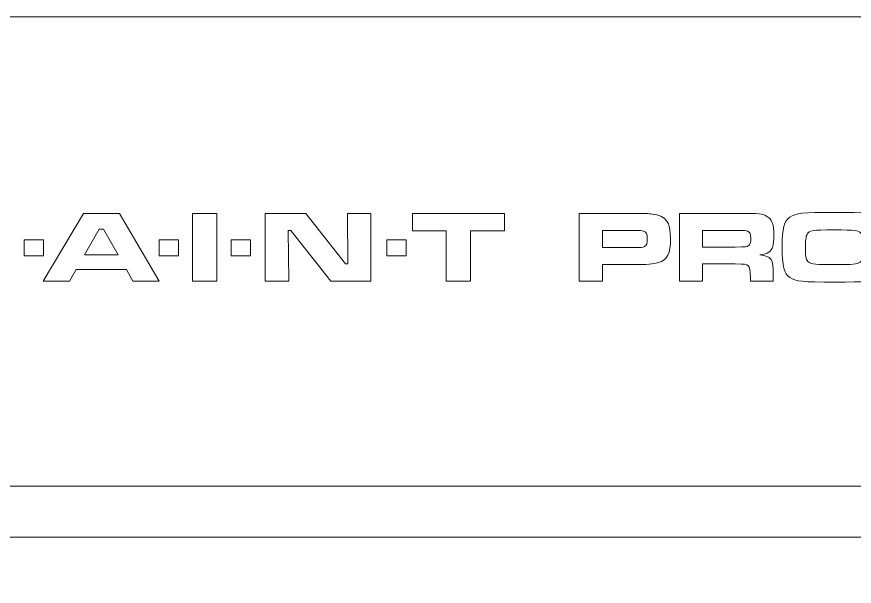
# Model space of a CAD drawing. Header units: inches. Extents: x 1.53 to 7.36, y 2.59 to 4.07.
# Drawn here: x 3.771 to 4.859, y 3.335 to 4.075 of the extents above; entities that cross this region are included whole.
import ezdxf

# ---------------------------------------------------------------- set-up
doc = ezdxf.new("R2010")
doc.units = ezdxf.units.IN
doc.header["$MEASUREMENT"] = 0
doc.layers.add('Outlines & Holes', color=7, linetype='Continuous', lineweight=0)
doc.layers.add('Text', color=7, linetype='Continuous', lineweight=0)

# ---------------------------------------------------------------- blocks, each defined once
blk = doc.blocks.new('Block_0')
at = {"layer": 'Outlines & Holes'}
for points in [[(7.3608, 3.3987), (3.2339, 3.3987), (2.546, 4.0747), (1.5308, 4.0747), (1.5308, 2.5947), (7.3608, 2.5947)], [(7.3608, 3.4647), (7.3608, 4.0747), (2.6544, 4.0747), (3.2752, 3.4647)]]:
    blk.add_lwpolyline(points, close=True, dxfattribs=at)
blk = doc.blocks.new('Block_3')
at = {"layer": 'Text'}
for points, knots in [([(4.8917, 3.8144), (4.8992, 3.8093), (4.9014, 3.8004), (4.9014, 3.7753), (4.9014, 3.75), (4.8992, 3.7411), (4.8917, 3.736), (4.8841, 3.7308), (4.8748, 3.7299), (4.8339, 3.7299), (4.7923, 3.7299), (4.7831, 3.7308), (4.7756, 3.736), (4.7679, 3.7413), (4.7658, 3.75), (4.7658, 3.7758), (4.7658, 3.8003), (4.768, 3.8093), (4.7756, 3.8144), (4.7831, 3.8195), (4.7923, 3.8205), (4.8336, 3.8205), (4.8749, 3.8205), (4.8841, 3.8195), (4.8917, 3.8144)], [0, 0, 0, 0, 1, 1, 1, 2, 2, 2, 3, 3, 3, 4, 4, 4, 5, 5, 5, 6, 6, 6, 7, 7, 7, 8, 8, 8, 8]), ([(3.9135, 3.7461), (3.9135, 3.7461), (3.8482, 3.7461), (3.8482, 3.7461), (3.8482, 3.7461), (3.8398, 3.7312), (3.8398, 3.7312), (3.8398, 3.7312), (3.8054, 3.7312), (3.8054, 3.7312), (3.8054, 3.7312), (3.8577, 3.8191), (3.8577, 3.8191), (3.8577, 3.8191), (3.9045, 3.8191), (3.9045, 3.8191), (3.9045, 3.8191), (3.9561, 3.7312), (3.9561, 3.7312), (3.9561, 3.7312), (3.9219, 3.7312), (3.9219, 3.7312), (3.9219, 3.7312), (3.9135, 3.7461), (3.9135, 3.7461)], [0, 0, 0, 0, 1, 1, 1, 2, 2, 2, 3, 3, 3, 4, 4, 4, 5, 5, 5, 6, 6, 6, 7, 7, 7, 8, 8, 8, 8]), ([(4.0311, 3.8191), (4.0311, 3.8191), (4.0311, 3.7312), (4.0311, 3.7312), (4.0311, 3.7312), (3.9995, 3.7312), (3.9995, 3.7312), (3.9995, 3.7312), (3.9995, 3.8191), (3.9995, 3.8191), (3.9995, 3.8191), (4.0311, 3.8191), (4.0311, 3.8191)], [0, 0, 0, 0, 1, 1, 1, 2, 2, 2, 3, 3, 3, 4, 4, 4, 4]), ([(4.1466, 3.8191), (4.1466, 3.8191), (4.1983, 3.7536), (4.1983, 3.7536), (4.1983, 3.7536), (4.2014, 3.7536), (4.2014, 3.7536), (4.2014, 3.7536), (4.2007, 3.8191), (4.2007, 3.8191), (4.2007, 3.8191), (4.2313, 3.8191), (4.2313, 3.8191), (4.2313, 3.8191), (4.2313, 3.7312), (4.2313, 3.7312), (4.2313, 3.7312), (4.179, 3.7312), (4.179, 3.7312), (4.179, 3.7312), (4.1271, 3.7969), (4.1271, 3.7969), (4.1271, 3.7969), (4.1238, 3.7969), (4.1238, 3.7969), (4.1238, 3.7969), (4.1246, 3.7312), (4.1246, 3.7312), (4.1246, 3.7312), (4.0939, 3.7312), (4.0939, 3.7312), (4.0939, 3.7312), (4.0939, 3.8191), (4.0939, 3.8191), (4.0939, 3.8191), (4.1466, 3.8191), (4.1466, 3.8191)], [0, 0, 0, 0, 1, 1, 1, 2, 2, 2, 3, 3, 3, 4, 4, 4, 5, 5, 5, 6, 6, 6, 7, 7, 7, 8, 8, 8, 9, 9, 9, 10, 10, 10, 11, 11, 11, 12, 12, 12, 12]), ([(4.4047, 3.8191), (4.4047, 3.8191), (4.4047, 3.7967), (4.4047, 3.7967), (4.4047, 3.7967), (4.3607, 3.7967), (4.3607, 3.7967), (4.3607, 3.7967), (4.3607, 3.7312), (4.3607, 3.7312), (4.3607, 3.7312), (4.3292, 3.7312), (4.3292, 3.7312), (4.3292, 3.7312), (4.3292, 3.7967), (4.3292, 3.7967), (4.3292, 3.7967), (4.2852, 3.7967), (4.2852, 3.7967), (4.2852, 3.7967), (4.2852, 3.8191), (4.2852, 3.8191), (4.2852, 3.8191), (4.4047, 3.8191), (4.4047, 3.8191)], [0, 0, 0, 0, 1, 1, 1, 2, 2, 2, 3, 3, 3, 4, 4, 4, 5, 5, 5, 6, 6, 6, 7, 7, 7, 8, 8, 8, 8]), ([(4.5021, 3.8191), (4.5021, 3.8191), (4.5698, 3.8191), (4.5698, 3.8191), (4.5885, 3.8191), (4.5911, 3.819), (4.5966, 3.8183), (4.6153, 3.8158), (4.6206, 3.8087), (4.6206, 3.7862), (4.6206, 3.7667), (4.6166, 3.759), (4.6047, 3.7552), (4.5981, 3.7532), (4.5914, 3.7527), (4.5701, 3.7527), (4.5701, 3.7527), (4.5322, 3.7527), (4.5322, 3.7527), (4.5322, 3.7527), (4.5322, 3.7312), (4.5322, 3.7312), (4.5322, 3.7312), (4.5021, 3.7312), (4.5021, 3.7312), (4.5021, 3.7312), (4.5021, 3.8191), (4.5021, 3.8191)], [0, 0, 0, 0, 1, 1, 1, 2, 2, 2, 3, 3, 3, 4, 4, 4, 5, 5, 5, 6, 6, 6, 7, 7, 7, 8, 8, 8, 9, 9, 9, 9]), ([(4.6321, 3.8191), (4.6321, 3.8191), (4.7048, 3.8191), (4.7048, 3.8191), (4.7389, 3.8191), (4.7389, 3.8191), (4.7452, 3.8157), (4.7528, 3.8116), (4.755, 3.8058), (4.755, 3.7905), (4.755, 3.7775), (4.7535, 3.7725), (4.7482, 3.7689), (4.7454, 3.767), (4.7426, 3.766), (4.7367, 3.7652), (4.7519, 3.7637), (4.7546, 3.7597), (4.754, 3.7394), (4.754, 3.7394), (4.754, 3.7312), (4.754, 3.7312), (4.754, 3.7312), (4.7244, 3.7312), (4.7244, 3.7312), (4.7244, 3.7312), (4.7244, 3.7359), (4.7244, 3.7359), (4.7244, 3.7457), (4.7238, 3.7489), (4.7214, 3.7511), (4.7193, 3.7532), (4.7171, 3.7535), (4.7047, 3.7535), (4.7047, 3.7535), (4.6622, 3.7535), (4.6622, 3.7535), (4.6622, 3.7535), (4.6622, 3.7312), (4.6622, 3.7312), (4.6622, 3.7312), (4.6321, 3.7312), (4.6321, 3.7312), (4.6321, 3.7312), (4.6321, 3.8191), (4.6321, 3.8191)], [0, 0, 0, 0, 1, 1, 1, 2, 2, 2, 3, 3, 3, 4, 4, 4, 5, 5, 5, 6, 6, 6, 7, 7, 7, 8, 8, 8, 9, 9, 9, 10, 10, 10, 11, 11, 11, 12, 12, 12, 13, 13, 13, 14, 14, 14, 15, 15, 15, 15]), ([(3.8839, 3.7987), (3.8839, 3.7987), (3.878, 3.7987), (3.878, 3.7987), (3.878, 3.7987), (3.8589, 3.7654), (3.8589, 3.7654), (3.8589, 3.7654), (3.903, 3.7654), (3.903, 3.7654), (3.903, 3.7654), (3.8839, 3.7987), (3.8839, 3.7987)], [0, 0, 0, 0, 1, 1, 1, 2, 2, 2, 3, 3, 3, 4, 4, 4, 4]), ([(4.5698, 3.7747), (4.5837, 3.7749), (4.5843, 3.7749), (4.5868, 3.7762), (4.5896, 3.7778), (4.5905, 3.7801), (4.5905, 3.7862), (4.5905, 3.7925), (4.5892, 3.7952), (4.5853, 3.7963), (4.5833, 3.797), (4.583, 3.797), (4.5698, 3.7971), (4.5698, 3.7971), (4.5322, 3.7971), (4.5322, 3.7971), (4.5322, 3.7971), (4.5322, 3.7747), (4.5322, 3.7747), (4.5322, 3.7747), (4.5698, 3.7747), (4.5698, 3.7747)], [0, 0, 0, 0, 1, 1, 1, 2, 2, 2, 3, 3, 3, 4, 4, 4, 5, 5, 5, 6, 6, 6, 7, 7, 7, 7]), ([(4.7045, 3.7755), (4.7196, 3.7758), (4.7196, 3.7758), (4.7217, 3.7771), (4.7241, 3.7784), (4.725, 3.7811), (4.725, 3.7866), (4.725, 3.7925), (4.7238, 3.795), (4.7207, 3.7962), (4.7186, 3.797), (4.7181, 3.797), (4.7045, 3.7971), (4.7045, 3.7971), (4.6622, 3.7971), (4.6622, 3.7971), (4.6622, 3.7971), (4.6622, 3.7755), (4.6622, 3.7755), (4.6622, 3.7755), (4.7045, 3.7755), (4.7045, 3.7755)], [0, 0, 0, 0, 1, 1, 1, 2, 2, 2, 3, 3, 3, 4, 4, 4, 5, 5, 5, 6, 6, 6, 7, 7, 7, 7]), ([(4.7982, 3.7921), (4.7965, 3.7891), (4.7959, 3.7841), (4.7959, 3.7729), (4.7959, 3.7619), (4.7968, 3.7584), (4.8003, 3.7559), (4.8043, 3.7531), (4.8091, 3.7527), (4.8339, 3.7527), (4.8581, 3.7527), (4.8629, 3.7532), (4.8669, 3.7559), (4.8703, 3.7583), (4.8714, 3.7621), (4.8714, 3.7728), (4.8714, 3.7858), (4.8705, 3.7908), (4.8678, 3.7937), (4.8644, 3.7973), (4.8612, 3.7977), (4.8336, 3.7977), (4.804, 3.7977), (4.8012, 3.7973), (4.7982, 3.7921)], [0, 0, 0, 0, 1, 1, 1, 2, 2, 2, 3, 3, 3, 4, 4, 4, 5, 5, 5, 6, 6, 6, 7, 7, 7, 8, 8, 8, 8]), ([(3.8057, 3.7849), (3.8057, 3.7849), (3.8057, 3.7642), (3.8057, 3.7642), (3.8057, 3.7642), (3.7806, 3.7642), (3.7806, 3.7642), (3.7806, 3.7642), (3.7806, 3.7849), (3.7806, 3.7849), (3.7806, 3.7849), (3.8057, 3.7849), (3.8057, 3.7849)], [0, 0, 0, 0, 1, 1, 1, 2, 2, 2, 3, 3, 3, 4, 4, 4, 4]), ([(3.9814, 3.7849), (3.9814, 3.7849), (3.9814, 3.7642), (3.9814, 3.7642), (3.9814, 3.7642), (3.9562, 3.7642), (3.9562, 3.7642), (3.9562, 3.7642), (3.9562, 3.7849), (3.9562, 3.7849), (3.9562, 3.7849), (3.9814, 3.7849), (3.9814, 3.7849)], [0, 0, 0, 0, 1, 1, 1, 2, 2, 2, 3, 3, 3, 4, 4, 4, 4]), ([(4.0748, 3.7849), (4.0748, 3.7849), (4.0748, 3.7642), (4.0748, 3.7642), (4.0748, 3.7642), (4.0496, 3.7642), (4.0496, 3.7642), (4.0496, 3.7642), (4.0496, 3.7849), (4.0496, 3.7849), (4.0496, 3.7849), (4.0748, 3.7849), (4.0748, 3.7849)], [0, 0, 0, 0, 1, 1, 1, 2, 2, 2, 3, 3, 3, 4, 4, 4, 4]), ([(4.2771, 3.7849), (4.2771, 3.7849), (4.2771, 3.7642), (4.2771, 3.7642), (4.2771, 3.7642), (4.2519, 3.7642), (4.2519, 3.7642), (4.2519, 3.7642), (4.2519, 3.7849), (4.2519, 3.7849), (4.2519, 3.7849), (4.2771, 3.7849), (4.2771, 3.7849)], [0, 0, 0, 0, 1, 1, 1, 2, 2, 2, 3, 3, 3, 4, 4, 4, 4])]:
    blk.add_open_spline(points, degree=3, knots=knots, dxfattribs=at)
blk = doc.blocks.new('Block_2')
at = {"layer": 'Text'}
blk.add_blockref('Block_3', (0, 0), dxfattribs=at)

msp = doc.modelspace()

# ---------------------------------------------------------------- block references
at = {"layer": 'Outlines & Holes'}
msp.add_blockref('Block_0', (0, 0), dxfattribs=at)
at = {"layer": 'Text'}
msp.add_blockref('Block_2', (0, 0), dxfattribs=at)

doc.saveas('drawing.dxf')
